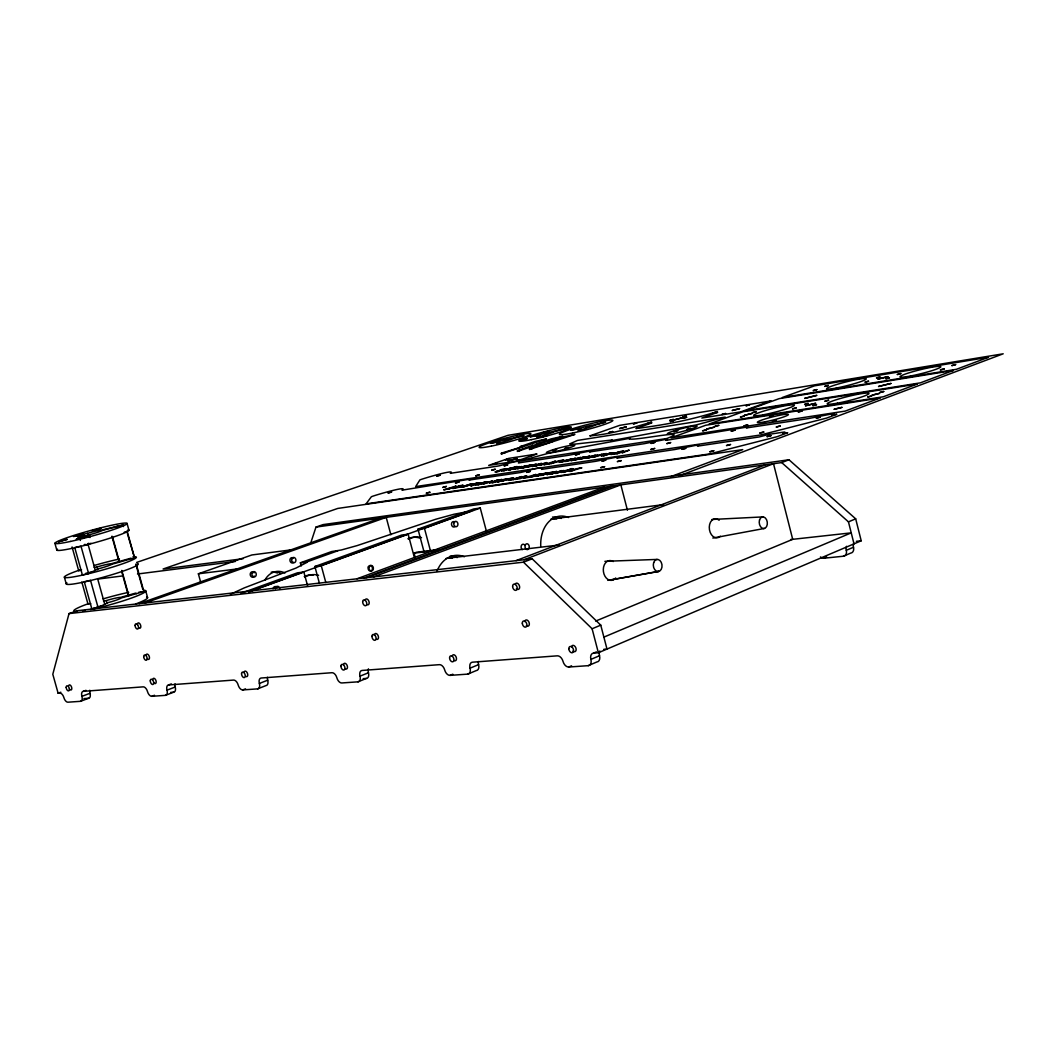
<?xml version="1.0" encoding="UTF-8"?>
<svg xmlns="http://www.w3.org/2000/svg" width="1056" height="1056" viewBox="0 0 1056 1056"><rect width="100%" height="100%" fill="white"/><g stroke="black" fill="none" stroke-linecap="round" stroke-linejoin="round"><path stroke-width="1.5" d="M603.794 649.321L607.002 649.084L600.758 625.152L532.184 558.822L77.22 610.724L69.023 613.602L52.8 674.269L58.12 693.224L59.902 693.092A4.963 2.6 69.8 0 1 63.901 697.646A4.976 2.614 69.8 0 0 67.914 702.2L80.52 701.316L88.625 698.267A4.99 2.653 69.7 0 0 90.011 693.29A5.003 2.666 69.7 0 1 89.786 690.241M310.82 542.731L315.982 527.089L323.07 524.608L788.977 459.769L855.69 518.839L861.208 540.791L598.369 652.753L593.564 653.11A6.27 4.118 66.9 0 0 590.898 659.406A6.244 4.092 66.9 0 1 588.232 665.663L568.722 667.036A6.204 4.039 67.1 0 1 563.033 661.426A6.178 4.013 67.2 0 0 557.344 655.829L472.375 662.191A5.966 3.749 67.8 0 0 470.052 668.171A5.953 3.722 67.8 0 1 467.729 674.124L449.988 675.378A5.9 3.67 67.9 0 1 444.708 670.006A5.887 3.643 68 0 0 439.454 664.66L362.05 670.454A5.702 3.419 68.4 0 0 360.004 676.157A5.676 3.406 68.5 0 1 357.971 681.833L341.774 682.968A5.636 3.353 68.6 0 1 336.877 677.833A5.623 3.34 68.6 0 0 331.98 672.712L261.162 678.018A5.452 3.142 69 0 0 259.38 683.456A5.438 3.115 69 0 1 257.585 688.882L242.735 689.924A5.399 3.076 69.1 0 1 238.168 685.001A5.386 3.062 69.1 0 0 233.614 680.077L168.577 684.948A5.227 2.891 69.4 0 0 167.006 690.162A5.214 2.864 69.4 0 1 165.436 695.35L151.774 696.313A5.174 2.838 69.5 0 1 147.497 691.574A5.161 2.812 69.5 0 0 143.233 686.849L83.292 691.337A5.016 2.666 69.7 0 0 81.906 696.34A5.003 2.653 69.7 0 1 80.52 701.316M621.245 460.64L617.285 461.617L621.245 460.601M562.888 429.436L569.197 427.799L562.94 429.488M507.632 464.917L504.068 465.868L507.632 464.864M759.898 433.026L764.016 431.996L759.898 433.052M491.713 470.158L495.37 469.22L491.766 470.197M475.728 475.781L479.398 474.83L475.741 475.807M756.268 411.721L752.466 412.632L756.281 411.695M734.976 430.135L731.003 431.152L734.989 430.175M746.038 405.702L749.747 404.791L746.143 405.742M685.687 448.364L681.793 449.302L685.832 448.272M666.864 443.573L670.771 442.57L666.956 443.626M682.717 417.014L686.334 416.09L682.81 417.067M388.159 492.941L391.736 491.977L388.159 492.967M669.887 420.314L673.49 419.39L669.979 420.367M636.715 423.034L633.257 423.918L636.742 422.968M520.054 459.637L516.595 460.574L520.04 459.571M508.847 458.977L505.388 459.888L508.834 458.911M623.04 452.192L622.182 452.918L629.244 450.12L616.77 453.697L617.945 453.578M568.26 447.612L564.762 448.536L568.3 447.546M532.264 455.347L528.818 456.271L532.29 455.268M539.616 465.366L540.58 464.64L535.933 465.92M541.424 465.036L546.704 462.62M530.112 465.432L521.136 468.072L525.215 467.425M496.61 463.267L493.178 464.178L496.637 463.188M125.545 531.696L124.199 532.277M570.319 468.93L569.356 469.603A6.706 0.673 -14.6 0 0 563.257 471.293L561.013 472.481L571.402 469.207M523.208 467.518L525.967 466.752M526.152 467.042L525.492 467.359M448.879 489.06L450.001 488.294L445.328 489.575M499.382 471.082L498.643 471.412M828.722 400.264L825.185 401.214M824.881 401.135L828.458 400.171M816.592 404.752L813.028 405.702M812.75 405.61L816.354 404.646M808.368 403.498L804.883 404.435M804.58 404.342L808.117 403.392M796.25 407.959L792.726 408.896M792.449 408.804L796.013 407.854M571.27 469.22L572.246 468.6L570.412 468.89M230.38 594.304L244.306 587.875L296.129 568.009L307.23 562.254L300.366 562.795L301.224 565.963M900.926 373.639L897.508 374.537M889.442 377.89L886.063 378.787M897.204 374.458L900.676 373.534M885.72 378.695L889.205 377.784M876.467 377.837L879.912 376.939M880.084 377.071L876.81 377.929M868.652 381.269L865.273 382.166M864.97 382.074L868.402 381.163M98.102 607.622L90.512 580.325L84.269 581.737L91.859 609.008L98.102 607.622L108.029 602.62A12.223 1.241 -15.6 0 0 121.321 597.947L143.867 591.532L136.409 564.59M91.859 609.008L94.09 607.9M88.598 573.5L80.982 546.137L74.752 547.576L82.368 574.913L88.598 573.5L98.604 568.748A12.25 1.096 -15.5 0 0 111.962 564.208L134.548 557.845L127.063 530.825M117.665 526.178L102.062 529.967A12.263 0.95 -15.4 0 0 87.569 533.333L73.484 536.474L81.88 535.207A12.263 0.95 -15.4 0 0 82.975 536.25L76.23 539.233L89.166 534.811A12.263 0.95 -15.4 0 0 102.564 530.389L123.724 524.845L115.078 527.208L117.506 526.218M588.232 665.663L596.851 661.98A6.23 4.092 66.9 0 0 599.518 655.723A6.244 4.118 66.9 0 1 599.861 650.984M820.472 556.934A5.676 4.105 66.3 0 0 823.825 558.228L843.44 556.222L850.634 553.133A5.702 4.158 66.1 0 0 853.499 547.232A5.716 4.184 66 0 1 853.776 543.233M568.722 667.036L571.586 665.808M823.825 558.228L826.703 557M590.898 659.406L599.518 655.723M843.44 556.222A5.716 4.158 66.1 0 0 846.305 550.308L853.499 547.232M593.564 653.11L596.442 651.895M603.874 637.124L851.228 532.858L790.627 539.55M69.023 613.602L523.472 562.175L592.099 628.756L600.758 625.152M315.982 527.089L781.691 462.581L848.456 521.849L855.69 518.839M467.729 674.124L476.269 670.586A5.94 3.722 67.8 0 0 478.592 664.633A5.953 3.749 67.8 0 1 478.394 661.492M595.69 621.073L792.7 539.326L773.507 463.703L524.066 559.746M449.988 675.378L452.826 674.203M470.052 668.171L478.592 664.633M357.971 681.833L366.419 678.427A5.663 3.406 68.5 0 0 368.465 672.764A5.689 3.432 68.4 0 1 368.452 668.844M360.004 676.157L368.465 672.764M257.585 688.882L265.927 685.608A5.425 3.128 69 0 0 267.722 680.183A5.438 3.142 69 0 1 267.472 677.305M242.735 689.924L245.507 688.842M259.38 683.456L267.722 680.183M90.988 543.286L88.176 544.21M540.685 475.438L542.626 474.91A8.54 0.845 -14.7 0 0 543.154 474.949M443.863 489.773L455.202 486.341M523.472 562.175L532.184 558.822M781.691 462.581L788.977 459.769M165.436 695.35L173.659 692.195A5.201 2.878 69.4 0 0 175.23 687.007A5.214 2.891 69.4 0 1 175.032 683.826M516.014 560.657L765.376 464.838M168.577 684.948L171.323 683.905M167.006 690.162L175.23 687.007M151.774 696.313L154.506 695.257M541.332 465.076L539.695 465.379M670.613 476.705L742.711 449.618L337.748 508.438L163.073 569.026L243.118 558.703M679.074 475.873L1003.2 353.8L508.042 435.31L136.633 562.426M83.292 691.337L85.998 690.334M81.906 696.34L90.011 693.29M373.507 576.919L620.849 484.862L627.436 510.246M356.954 578.807L603.979 487.199M364.03 578.002L611.173 486.196M366.392 577.738L613.589 485.866M58.12 693.224L60.812 692.221M415.312 557.7L414.097 553.146L416.605 552.222L439.296 549.437M248.767 591.769L471.649 510.932L454.093 514.219L435.811 519.235L357.192 545.582L341.18 550.031L331.716 551.522L300.366 562.795M249.044 591.941L303.864 572.048L307.613 585.856M319.4 583.255L314.873 566.518L321.275 565.739L408.144 534.217L414.414 557.7M424.195 552.46L417.991 529.162L424.459 528.304L480.269 508.055L486.512 531.643M82.408 537.794L81.127 538.375L89.866 536.012L82.526 537.755M617.615 452.681C627.581 449.539 606.184 455.374 616.994 453.262M623.555 451.123L620.07 452.351M241.177 593.221L297.475 572.814L303.864 572.048M314.873 566.518L401.676 535.062L408.144 534.217M417.991 529.162L473.761 508.952L480.269 508.055M538.204 475.939L546.572 472.93L537.636 474.989L541.121 473.735L539.629 473.946M555.245 471.649L546.876 474.672L556.829 471.425L555.298 471.636M306.557 562.03L337.933 550.744M555.641 473.378L564.01 470.488L556.895 473.246M514.906 479.358L525.281 476.071M575.19 458.304L571.824 459.505L580.576 457.446M572.484 460.39L580.576 457.486M535.828 474.514L530.059 477.154L524.674 477.946M580.114 459.241L585.169 457.42L574.504 460.152L582.925 457.103L584.272 456.878L579.005 458.819L589.882 456.007L581.302 459.096M539.576 473.959L531.208 476.969L539.999 474.962L536.633 476.164L538.177 475.952M144.962 603.002L386.219 517.361L390.878 534.785M483.239 483.991L492.096 480.889M496.874 480.256L491.462 482.183L492.162 480.876M492.109 482.698L500.65 479.662L501.97 479.45L498.472 480.744L507.25 478.672L498.881 481.708M493.601 482.473L500.716 480.731L497.363 481.919L498.854 481.708M543.972 464.68L545.398 464.218M555.548 461.274L549.12 463.954M558.756 460.786L550.678 463.676L563.944 460.007L558.835 460.759M455.519 487.146L458.74 486.011M512.213 467.768L503.488 470.844L517.242 466.58L516.001 466.726M508.847 469.973L519.974 466.594L509.969 469.854M474.804 483.714L476.243 483.239M525.136 465.881L517.07 468.732L518.536 468.521M518.562 468.508L526.627 465.656L525.215 465.854M139.154 603.662L380.2 518.192M200.534 581.698L198.37 573.791L251.843 554.968L290.743 549.912M84.427 544.592L85.166 544.342M581.618 467.953L579.797 468.455M552.763 472.204L550.994 472.692M616.955 453.486L610.83 454.476L621.416 451.242A8.329 0.818 -14.5 0 1 623.621 451.057M72.072 546.955L78.659 570.623L81.484 569.659M507.646 478.883L513.572 477.932L501.23 481.219L503.21 480.638M493.495 482.513L492.083 482.75M496.901 480.242L498.379 479.978L489.562 483.146M572.378 460.416L570.94 460.667L574.187 459.452L565.554 461.485L575.203 458.251M525.307 476.058L526.838 475.794L520.318 478.592L514.879 479.411M571.058 459.162L569.395 459.584M564.934 461.34L559.112 462.211L571.283 459.07M527.432 465.683L532.303 464.864L526.825 466.567M500.742 469.722L505.534 468.917L496.531 471.53L497.68 471.425A8.078 0.766 -14.7 0 0 499.105 471.095L499.316 471.055M138.772 592.244L143.867 591.532M130.957 558.188L111.421 563.693A12.25 1.096 -15.5 0 0 96.941 567.006L94.129 567.389M512.305 467.755L515.711 466.805M87.556 544.381L84.018 545.213M88.123 543.484L88.81 543.312M471.755 485.72L480.401 482.684L476.296 483.239M514.813 469.115L521.664 466.514L513.625 469.26L514.681 469.141M554.44 461.393L545.424 464.204M513.335 479.635L522.034 476.546L508.49 480.295L513.216 479.648M551.76 473.999L562.175 470.567L550.519 474.131L551.654 474.025M457.723 486.869L461.842 485.813L454.225 487.912M498.445 471.464C487.687 473.431 505.732 469.141 502.088 469.616A7.814 0.739 -14.8 0 0 500.623 469.946L500.346 469.999M85.826 536.29L79.609 537.742L80.375 540.461M533.135 466.356L541.583 463.386L533.003 465.379L536.356 464.178L534.996 464.363L526.786 467.267L535.247 465.34L532.013 466.488L533.056 466.369M85.734 573.329L91.951 571.903M454.027 487.859C447.308 490.037 467.993 485.654 462.607 485.232M96.756 606.989L101.429 605.946M500.069 470.606L499.237 470.778M565.066 461.102L561.356 461.644L569.118 459.598M507.619 479.094L511.236 478.553L503.395 480.678M527.023 465.973L527.314 465.907A7.907 0.752 -14.7 0 1 528.805 465.564L530.138 465.379M526.073 467.016L525.901 467.056A8.171 0.779 -14.7 0 1 524.41 467.386L523.301 467.57M712.84 538.058L764.504 528.436M609.061 580.232L658.957 571.375L607.807 580.364M571.362 470.686C565.237 473.312 579.044 468.494 579.203 468.402A8.342 0.845 -14.6 0 1 579.625 468.455M546.718 462.568L534.481 466.118L535.643 465.986M554.492 461.393L555.562 461.221M617.615 452.72L619.964 452.364M508.834 470.026L509.903 469.867M543.959 464.732L549.014 463.967M580.1 459.281L581.196 459.122M455.281 486.328L456.298 486.182L448.945 489.073M535.841 474.461L523.235 478.117L524.37 478.025M474.791 483.767L477.668 483.344L470.606 485.852L471.623 485.747M455.479 487.199L457.631 486.882M443.903 489.812L445.038 489.641M483.226 484.044L489.931 481.932L489.43 483.16M555.628 473.431L556.776 473.273M78.659 570.623L81.457 570.24M552.697 518.892L663.538 504.61M98.327 579.031L122.8 575.903M137.491 574.015L235.382 561.475M198.37 573.791L236.953 568.986M414.097 553.146L435.164 550.572M448.021 558.162L559.416 544.988M103.462 600.93L106.273 600.6A12.223 1.241 -15.6 0 1 120.767 597.353L135.775 593.089L136.356 593.67M90.79 603.728L87.978 604.058L81.84 582.028M856.376 541.306L861.208 540.791M83.886 698.597L88.625 698.267M170.61 692.406L173.659 692.195M363.172 678.665L366.419 678.427M543.246 474.949L547.1 473.114L552.829 472.085M711.982 519.473L762.841 516.912M604.877 561.33L657.241 559.416M540.659 475.504L550.4 472.639A8.25 0.818 -14.7 0 1 550.783 472.679M581.698 467.861L575.824 468.877L571.916 470.738A8.646 0.871 -14.6 0 1 571.494 470.699M134.548 557.845L127.38 533.57M54.886 543.246L56.786 550.018M64.35 577.091L66.238 583.849M112.411 536.554L119.5 562.082M121.81 570.425L128.845 595.808M111.91 536.197L118.945 561.581M121.691 571.481L128.278 595.228M89.166 534.811L89.932 537.53M89.126 536.012L89.364 536.87M87.569 533.333L88.321 536.039M96.941 567.006L97.68 569.699M106.273 600.6L107.026 603.293M88.136 544.619L95.291 570.319M97.601 578.635L104.742 604.27M84.11 536.659L83.358 533.966L77.682 535.841L78.434 538.534M79.174 534.6L79.913 537.293M127.063 523.446L128.924 530.191M145.715 590.858L147.576 597.59M135.815 564.076L142.824 589.38M122.958 524.845L123.433 526.548M321.275 565.739L325.816 582.529M424.459 528.304L430.267 550.11M592.099 628.756L598.369 652.753M848.456 521.849L854 543.853M459.043 485.918A8.105 0.779 -14.8 0 1 462.528 485.258M846.305 550.308A5.729 4.184 66 0 1 846.569 546.295M137.386 624.73A2.772 1.531 70.2 0 1 139.154 623.119A2.772 1.531 70.2 0 1 140.804 626.881A2.772 1.531 70.2 0 1 138.692 627.726M146.071 655.195A2.772 1.518 69.9 0 1 148.157 654.614A2.772 1.518 69.9 0 1 149.424 658.324A2.772 1.518 69.9 0 1 147.338 658.904M365.099 600.442A3.076 1.874 69.4 0 1 367.422 599.267A3.076 1.874 69.4 0 1 369.164 603.161A3.076 1.874 69.4 0 1 366.947 604.586M374.365 635.25A3.076 1.861 68.9 0 1 376.517 633.719A3.076 1.861 68.9 0 1 378.484 637.468A3.076 1.861 68.9 0 1 376.451 639.236M515.156 584.483A3.274 2.112 68.6 0 1 518.126 583.783A3.274 2.112 68.6 0 1 519.473 588.271A3.274 2.112 68.6 0 1 516.41 588.667M524.792 621.522A3.274 2.112 68 0 1 527.604 620.4A3.274 2.112 68 0 1 529.254 624.809A3.274 2.112 68 0 1 526.324 625.614M152.75 679.602A2.772 1.518 69.6 0 1 154.862 678.81A2.772 1.518 69.6 0 1 156.077 682.73A2.772 1.518 69.6 0 1 153.701 682.704M244.094 672.236A2.891 1.65 69.2 0 1 246.246 671.55A2.891 1.65 69.2 0 1 247.724 675.193A2.891 1.65 69.2 0 1 245.784 676.394M343.477 664.726A3.023 1.808 68.7 0 1 345.682 663.604A3.023 1.808 68.7 0 1 347.464 667.3A3.023 1.808 68.7 0 1 345.497 668.923M571.52 646.681A3.313 2.165 67.2 0 1 574.53 645.968A3.313 2.165 67.2 0 1 576.022 650.404A3.313 2.165 67.2 0 1 573.012 651.103M452.166 656.251A3.168 1.98 68.1 0 1 454.661 655.103A3.168 1.98 68.1 0 1 456.456 659.116A3.168 1.98 68.1 0 1 454.08 660.528M68.627 685.938A2.666 1.399 69.9 0 1 70.712 685.582A2.666 1.399 69.9 0 1 71.663 689.357A2.666 1.399 69.9 0 1 69.379 688.934M273.068 588.812A2.864 2.31 84 0 1 277.121 587.611M454.964 526.482A2.706 2.072 82.6 0 1 452.179 526.152A2.706 2.072 82.6 0 1 451.942 522.535A2.706 2.072 82.6 0 1 454.687 522.126M275.246 588.839A2.864 2.31 84 0 1 279.853 588.826M264.792 580.285A20.869 16.817 84.1 0 1 284.948 573.012M274.006 572.18A20.816 16.79 84.1 0 1 277.358 572.999M293.489 562.399A2.653 2.125 83.2 0 1 290.624 562.122A2.653 2.125 83.2 0 1 290.413 558.558A2.653 2.125 83.2 0 1 293.238 558.136M254.258 576.035A2.693 2.178 83.5 0 1 251.064 576.536A2.693 2.178 83.5 0 1 250.826 572.55A2.693 2.178 83.5 0 1 254.074 572.867M552.486 517.097A30.228 22.361 83.3 0 1 561.304 518.443M540.751 546.097A30.32 22.374 83.3 0 1 568.55 517.519M450.094 556.169A31.297 23.932 84.1 0 1 457.222 557.581M436.907 571.428A31.39 23.945 84.1 0 1 464.416 556.736M522.271 549.635A2.93 2.191 83.2 0 1 521.374 545.609A2.93 2.191 83.2 0 1 524.357 544.685M615.701 577.975A9.953 7.234 83.8 0 1 606.157 577.909A9.953 7.234 83.8 0 1 604.256 564.973A9.953 7.234 83.8 0 1 613.285 561.541M720.337 536.184A9.596 6.732 83.1 0 1 711.427 534.706A9.596 6.732 83.1 0 1 710.503 522.152A9.596 6.732 83.1 0 1 719.149 520.212M271.181 572.207A20.843 16.804 84.1 0 1 280.975 573.5M445.962 558.532A29.423 22.506 84.1 0 1 452.39 558.175M304.946 576.998A27.337 21.793 84.4 0 1 318.595 575.256M304.247 576.523A27.311 21.78 84.4 0 1 313.368 574.926M550.77 519.235A28.42 21.028 83.3 0 1 556.789 518.958M408.712 539.194A26.466 20.434 83.5 0 1 421.516 537.636M407.893 538.771A26.44 20.434 83.5 0 1 419.364 537.913M127.987 529.822A37.409 2.983 -15.4 0 1 93.377 543.088A37.409 2.983 -15.4 0 1 57.526 549.199M137.293 563.482A37.369 3.419 -15.5 0 1 102.894 577.315A37.369 3.419 -15.5 0 1 66.95 582.952M132.99 556.75A37.382 3.34 -15.5 0 1 117.638 565.475A37.382 3.34 -15.5 0 1 69.854 577.408A37.382 3.34 -15.5 0 1 79.411 570.134M93.812 565.594A37.382 3.34 -15.5 0 1 119.473 559.007M146.573 597.049A37.33 3.868 -15.6 0 1 135.934 603.887M143.669 590.238A37.33 3.775 -15.6 0 1 132.158 597.802A37.33 3.775 -15.6 0 1 90.46 609.55M85.206 610.553A37.33 3.775 -15.6 0 1 82.777 610.962M76.903 611.582A37.33 3.775 -15.6 0 1 88.717 603.544M103.079 598.897A37.33 3.775 -15.6 0 1 128.713 592.35M471.24 478.922L468.93 480.084L520.41 472.534C525.703 471.544 546.784 464.389 541.57 469.379L595.439 461.353L617.654 456.931C620.875 456.469 614.42 458.476 617.628 458.04L674.824 449.526L698.108 444.906C701.527 444.404 694.94 446.516 698.399 446.015L759.224 436.946L769.111 434.32L783.684 432.115C788.845 431.772 776.094 435.072 787.684 432.709L777.137 436.682L709.896 453.869L366.062 503.87L371.342 496.782C371.342 496.28 410.362 484.678 402.006 490.169L471.24 478.949M752.162 413.384L744.493 415.298L752.162 413.384M748.255 426.862L746.341 427.957L808.368 418.598L832.643 413.754C837.791 413.371 825.449 416.618 836.827 414.242L826.65 418.07L760.531 434.98L415.681 486.578L419.879 479.939C420.301 479.398 457.961 468.072 450.331 473.339L498.353 466C503.316 465.076 523.657 458.225 518.417 462.937L569.408 455.136L590.515 450.886L591.518 450.872L589.42 451.968L644.16 443.705L666.481 439.23C669.728 438.768 663.313 440.774 666.64 440.273L748.255 426.862M597.749 455.057L587.611 458.172L597.749 455.057M739.556 408.646L732.112 410.507L739.556 408.685M890.894 383.46L878.579 386.47L890.894 383.46M613.51 452.681L603.438 455.783L613.496 452.734M573.632 469.115L563.191 472.349L573.632 469.115M585.433 458.212L595.531 455.149L585.486 458.132M714.556 427.073L706.794 429.066L714.556 427.073M603.359 455.281L604.177 455.347L601.102 455.915L611.358 452.76L603.464 455.176M463.201 486.486L460.997 487.133L471.055 483.991L463.201 486.486M682.862 417.635L673.583 420.064L682.862 417.635M816.671 395.393L804.698 398.389L816.671 395.393M100.756 528.33L92.215 530.706L100.756 528.33M473.141 483.912L462.832 487.054L473.141 483.912M487.938 481.734L477.695 484.876L487.912 481.8M501.534 470.857L511.434 467.887L501.534 470.857M626.3 426.835L619.648 428.564L626.3 426.835M475.741 484.862L485.932 481.8L475.741 484.862M604.573 466.686L600.574 467.689L604.573 466.673M67.043 539.418L58.41 541.834L67.043 539.418M605.708 460.165L601.788 461.155L605.695 460.192M883.74 391.512L879.74 392.528L883.727 391.538M887.858 376.649L878.011 379.064L887.858 376.649M879.463 393.334L871.913 395.221L879.437 393.386M871.636 396.04L867.61 397.003L871.622 396.013M547.589 435.31L541.279 436.999L547.576 435.283M629.218 438.689C631.132 441.817 695.35 427.759 666.772 438.517L519.354 461.155L547.668 453.499L629.957 438.266L629.218 438.689M579.097 453.974L575.388 454.964L579.097 453.961M841.87 407.392L834.214 409.266L841.87 407.392M611.952 440.022L611.028 440.748L696.01 424.987L725.221 417.067L577.579 440.418L569.659 443.916L574.636 444.14L611.952 440.022M820.261 417.146L816.13 418.189L820.248 417.133M530.244 471.398L526.508 472.415L530.244 471.385M828.34 385.453L824.67 386.417L828.326 385.48M815.588 403.3L805.53 405.768L815.588 403.3M816.842 389.638L813.12 390.588L816.842 389.624M802.111 410.969L798.125 411.946L801.992 411.061M548.711 431.178L542.494 432.828L548.711 431.178M780.173 426.004L776.134 427.06L780.146 425.964M771.052 435.587L766.92 436.669L771.025 435.613M517.255 458.555L508.042 460.918L517.255 458.555M776.398 420.486L772.385 421.489L776.398 420.46M527.129 438.636L520.832 440.286L527.129 438.636M773.388 415.444L769.468 416.447L773.362 415.47M747.674 424.908L743.82 425.938L747.648 424.868M730.528 444.497L726.475 445.566L730.501 444.523M744.176 416.104L740.362 417.014L744.15 416.13M713.79 450.727L709.658 451.81L713.764 450.754M459.043 481.998L455.4 482.988L459.017 481.972M446.358 486.46L442.702 487.463L446.345 486.433M718.819 425.33L714.952 426.281L718.687 425.423M725.538 413.516L721.855 414.48L725.525 413.49M429.871 492.268L426.175 493.192L429.858 492.228M706.372 429.858L702.544 430.861L706.372 429.818M440.062 475.213L436.55 476.098L440.048 475.24M690.558 428.525L686.796 429.515L690.532 428.551M677.662 430.531L673.926 431.508L677.662 430.492M686.638 417.318L683.008 418.242L686.638 417.278M654.654 448.483L650.76 449.5L654.641 448.43M654.746 442.438L650.932 443.441L654.746 442.398M955.614 364.65L951.733 365.627L955.614 364.61M673.741 420.618L670.124 421.555L673.741 420.592M944.156 368.94L940.236 369.904L944.13 368.966M612.625 431.521L609.088 432.445L612.625 431.495M556.552 449.42L553.093 450.358L556.525 449.447M586.252 428.129L578.252 431.072L581.341 429.264A9.055 0.792 -14.6 0 1 578.411 428.947L570.636 430.214L582.054 427.68A9.055 0.792 -14.6 0 1 593.564 425L605.708 422.07L594.832 425.132A9.055 0.792 -14.6 0 1 586.252 428.129M545.054 434.821L537.042 437.738L540.236 435.943A8.91 0.766 -14.7 0 1 537.53 435.587L529.993 436.814L541.16 434.333A8.91 0.766 -14.7 0 1 552.433 431.719L564.326 428.842L553.608 431.851A8.91 0.766 -14.7 0 1 545.054 434.821M504.926 441.329L496.914 444.233L500.214 442.424A8.765 0.739 -14.7 0 1 497.719 442.068L490.406 443.256L501.336 440.814A8.765 0.739 -14.7 0 1 512.371 438.253L524.053 435.428L513.467 438.398A8.765 0.739 -14.7 0 1 504.926 441.329M880.004 398.02L845.17 411.114L670.969 437.857L705.791 425.238L880.004 398.02M917.162 384.054L883.278 396.792L709.064 424.05L742.975 411.761L917.162 384.054M953.291 370.471L920.344 382.866L746.17 410.612L779.222 398.627L953.291 370.471M988.456 357.258L956.393 369.31L782.324 397.505L814.532 385.823L988.456 357.258M770.827 400.963L740.784 411.853L701.818 418.057L717.697 412.342L713.064 413.081L717.394 411.536C690.954 419.998 663.67 425.146 635.936 428.538L651.79 422.915L647.368 423.614L651.684 422.083C631.369 427.97 611.147 434.227 589.763 435.89L619.674 425.357L770.827 400.963M601.511 454.318L593.406 457.235L606.382 453.578L601.59 454.291M536.738 454.04L516.648 461.102L488.677 465.406L508.715 458.383L536.738 454.04M533.293 448.166L529.465 449.5L574.913 434.372L563.284 436.946L548.302 442.174L552.235 441.553L548.473 442.873L529.346 448.787L533.293 448.166M505.006 452.641L501.191 453.961L546.467 438.94L535.022 441.474L520.067 446.675L523.921 446.054L520.146 447.374L501.151 453.248L505.006 452.641M532.462 445.408L517.295 450.701L521.189 450.08L517.374 451.414L562.756 436.326L551.206 438.887L536.224 444.101L540.131 443.48L536.356 444.787L532.462 445.408M764.544 421.912A16.025 1.597 -14.2 0 0 788.423 414.625A16.025 1.597 -14.2 0 0 765.719 418.77A16.025 1.597 -14.2 0 0 764.544 421.912M763.171 414.81A20.909 2.033 -14.2 0 0 794.297 405.332A20.909 2.033 -14.2 0 0 764.623 410.81A20.909 2.033 -14.2 0 0 763.171 414.81M837.395 403.168A21.529 2.138 -14 0 0 868.996 393.492A21.529 2.138 -14 0 0 837.923 399.221A21.529 2.138 -14 0 0 837.395 403.168M836.246 388.054A20.42 1.927 -14.1 0 0 866.25 378.932A20.42 1.927 -14.1 0 0 836.788 384.476A20.42 1.927 -14.1 0 0 836.246 388.054M910.404 376.028A21.028 2.02 -13.9 0 0 940.843 366.722A21.028 2.02 -13.9 0 0 910.021 372.517A21.028 2.02 -13.9 0 0 910.404 376.028M553.344 452.034A14.612 1.346 -14.6 0 0 574.754 445.315A14.612 1.346 -14.6 0 0 553.753 449.513A14.612 1.346 -14.6 0 0 553.344 452.034M673.82 433.396A15.338 1.478 -14.4 0 0 697.013 426.36A15.338 1.478 -14.4 0 0 675.774 430.267A15.338 1.478 -14.4 0 0 673.82 433.396M66.185 687.377A2.666 1.399 69.9 0 0 68.627 690.875A2.666 1.399 69.9 0 0 68.561 686.796A2.666 1.399 69.9 0 0 66.185 687.377M568.828 648.714A3.326 2.165 67.2 0 0 572.431 652.7A3.326 2.165 67.2 0 0 572.365 647.434A3.326 2.165 67.2 0 0 568.828 648.714M449.579 657.941A3.168 1.98 68.1 0 0 452.918 661.756A3.168 1.98 68.1 0 0 452.773 656.726A3.168 1.98 68.1 0 0 449.579 657.941M340.943 666.098A3.023 1.808 68.7 0 0 343.886 670.045A3.023 1.808 68.7 0 0 344.005 665.399A3.023 1.808 68.7 0 0 340.943 666.098M241.547 673.794A2.891 1.65 69.2 0 0 244.306 677.582A2.891 1.65 69.2 0 0 244.358 673.147A2.891 1.65 69.2 0 0 241.547 673.794M150.282 680.869A2.772 1.518 69.6 0 0 152.882 684.499A2.772 1.518 69.6 0 0 152.856 680.249A2.772 1.518 69.6 0 0 150.282 680.869M368.32 566.9A2.785 2.178 83.5 0 0 370.405 571.072A2.785 2.178 83.5 0 0 372.108 566.9A2.785 2.178 83.5 0 0 368.32 566.9M369.244 566.795A2.785 2.178 83.5 0 0 371.316 570.966A2.785 2.178 83.5 0 0 373.032 566.795A2.785 2.178 83.5 0 0 369.244 566.795M453.908 522.878A2.706 2.072 82.6 0 0 456.179 526.72A2.706 2.072 82.6 0 0 457.472 522.482A2.706 2.072 82.6 0 0 453.908 522.878M525.136 545.437A2.93 2.112 82.6 0 0 527.498 549.595A2.93 2.112 82.6 0 0 528.766 545.002A2.93 2.112 82.6 0 0 525.136 545.437M135.062 625.429A2.772 1.531 70.2 0 0 137.65 629.033A2.772 1.531 70.2 0 0 137.623 624.743A2.772 1.531 70.2 0 0 135.062 625.429M143.708 656.634A2.772 1.518 69.9 0 0 146.309 660.251A2.772 1.518 69.9 0 0 146.282 655.987A2.772 1.518 69.9 0 0 143.708 656.634M362.657 601.735A3.076 1.874 69.4 0 0 365.666 605.722A3.076 1.874 69.4 0 0 365.812 600.943A3.076 1.874 69.4 0 0 362.657 601.735M371.963 636.306A3.076 1.861 68.9 0 0 374.986 640.306A3.076 1.861 68.9 0 0 375.131 635.554A3.076 1.861 68.9 0 0 371.963 636.306M512.609 586.133A3.274 2.112 68.6 0 0 515.922 590.357A3.274 2.112 68.6 0 0 516.186 585.262A3.274 2.112 68.6 0 0 512.609 586.133M522.311 623.185A3.274 2.112 68 0 0 525.822 627.092A3.274 2.112 68 0 0 525.716 621.878A3.274 2.112 68 0 0 522.311 623.185M653.677 562.597A6.072 4.356 83.7 0 0 658.126 571.52A6.072 4.356 83.7 0 0 661.228 562.294A6.072 4.356 83.7 0 0 653.677 562.597M252.133 572.959A2.693 2.178 83.5 0 0 254.192 576.985A2.693 2.178 83.5 0 0 255.922 572.946A2.693 2.178 83.5 0 0 252.133 572.959M291.799 558.98A2.653 2.125 83.2 0 0 294.096 562.729A2.653 2.125 83.2 0 0 295.456 558.545A2.653 2.125 83.2 0 0 291.799 558.98M759.541 519.922A5.861 4.039 83 0 0 763.726 528.568A5.861 4.039 83 0 0 766.564 519.724A5.861 4.039 83 0 0 759.541 519.922M70.58 541.424A37.422 2.891 -15.4 0 0 126.958 523.776A37.422 2.891 -15.4 0 0 75.398 534.943A37.422 2.891 -15.4 0 0 70.58 541.424M491.37 446.107A26.756 2.257 -14.7 0 0 530.878 433.897A26.756 2.257 -14.7 0 0 492.782 441.698A26.756 2.257 -14.7 0 0 491.37 446.107M531.472 439.639A27.179 2.336 -14.7 0 0 571.309 427.284A27.179 2.336 -14.7 0 0 532.237 435.27A27.179 2.336 -14.7 0 0 531.472 439.639M572.669 432.986A27.628 2.402 -14.6 0 0 612.836 420.486A27.628 2.402 -14.6 0 0 572.761 428.67A27.628 2.402 -14.6 0 0 572.669 432.986"/></g></svg>
